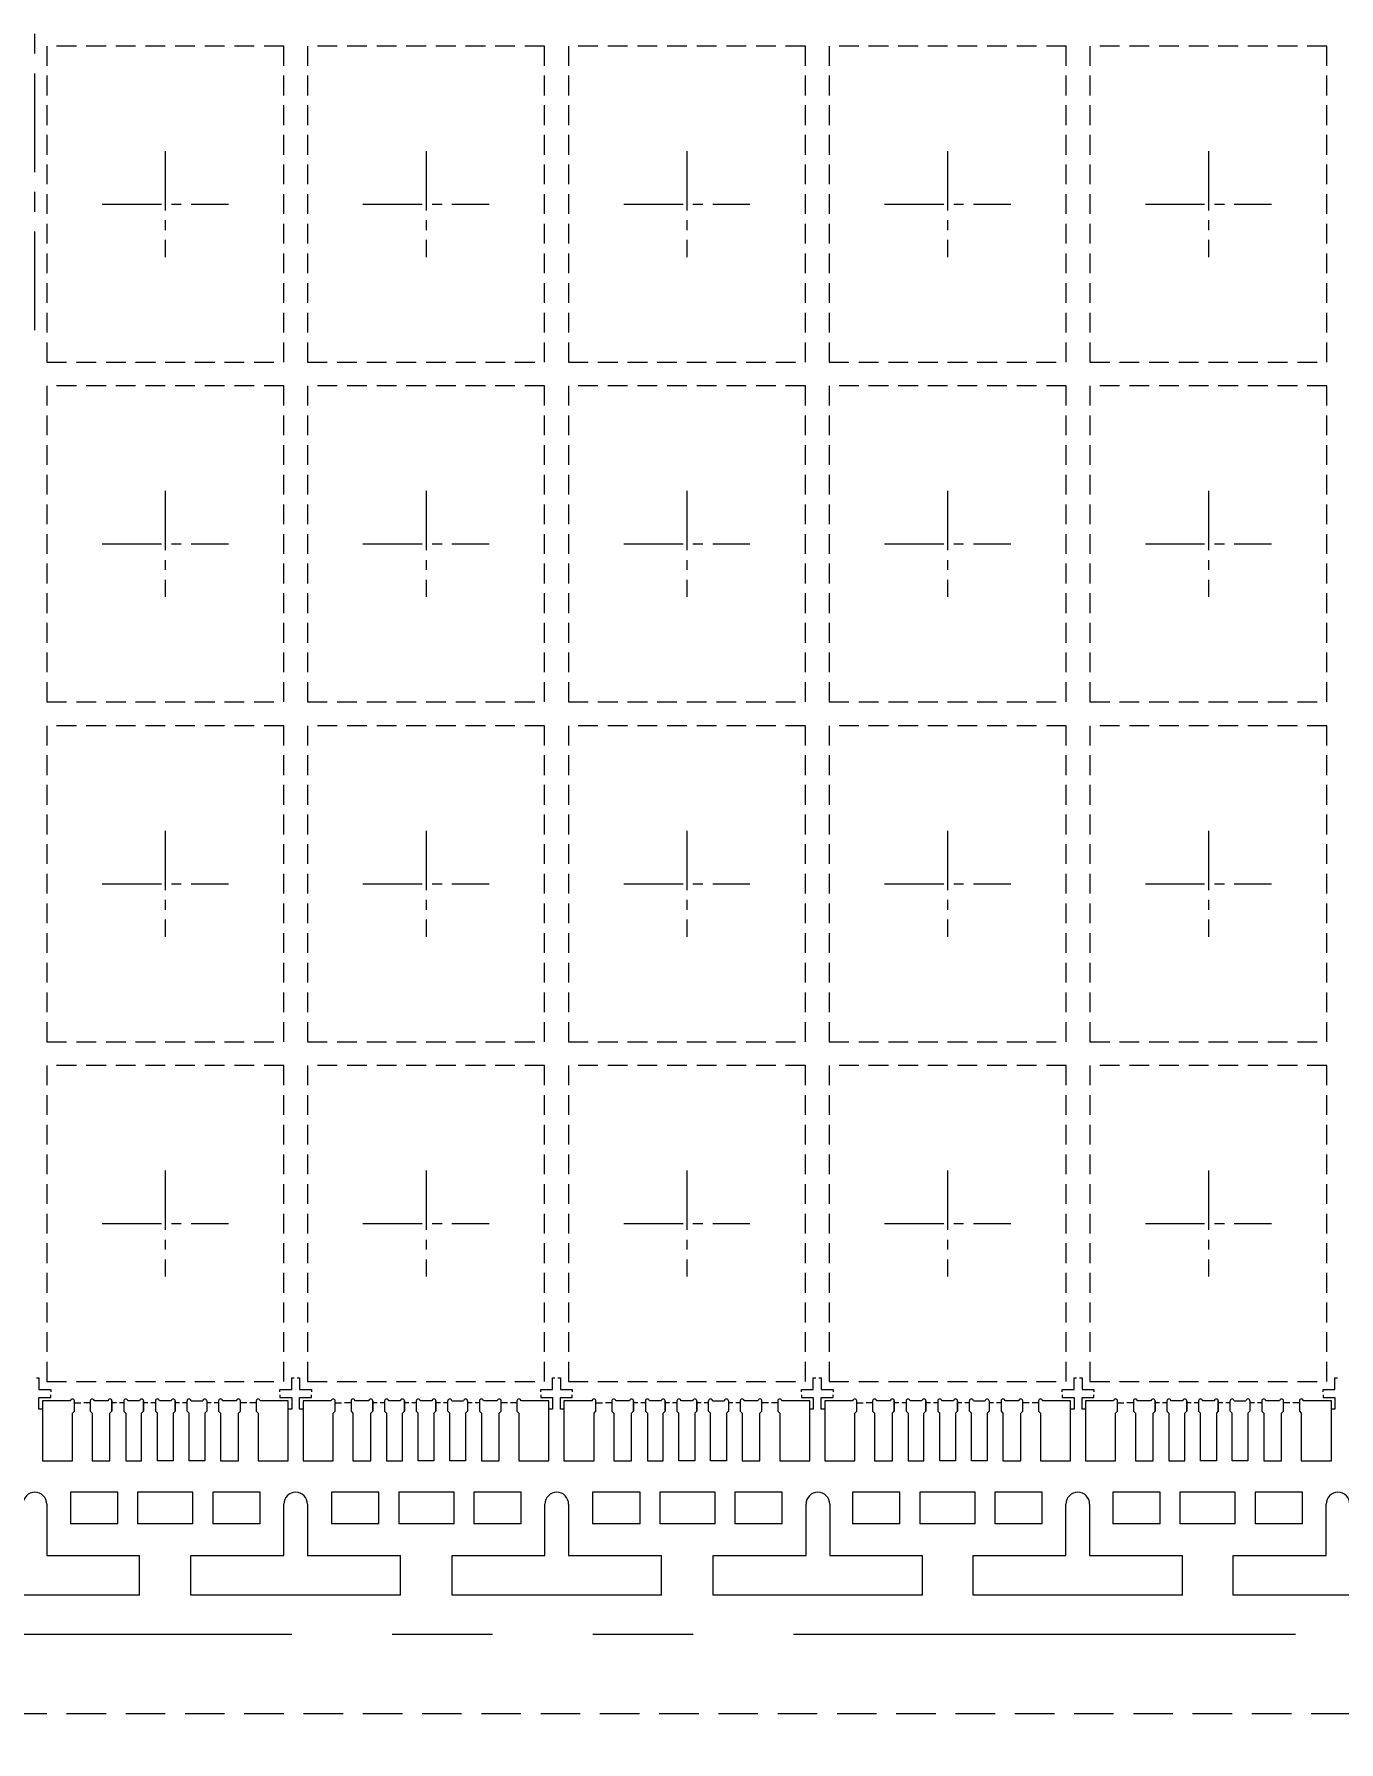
# Model space of a CAD drawing. Extents: x 1532 to 1650, y 120 to 288.
# Drawn here: x 1589 to 1605.51, y 205.94 to 227.55 of the extents above; entities that cross this region are included whole.
import ezdxf

# ---------------------------------------------------------------- set-up
doc = ezdxf.new("R2010")
doc.units = 0
doc.header["$MEASUREMENT"] = 0
for name, pattern in [('CENTER', [2, 1.25, -0.25, 0.25, -0.25]), ('CENTER2', [1.125, 0.75, -0.125, 0.125, -0.125]), ('DASHED', [0.75, 0.5, -0.25]), ('HIDDEN', [0.375, 0.25, -0.125]), ('PHANTOM2', [31.75, 15.875, -3.175, 3.175, -3.175, 3.175, -3.175])]:
    doc.linetypes.add(name, pattern=pattern)
for name, color, linetype in [('1D', 4, 'Continuous'), ('LFBOTTOM', 4, 'Continuous'), ('LFTOP', 7, 'Continuous'), ('中心线', 1, 'CENTER2'), ('标注', 4, 'Continuous')]:
    doc.layers.add(name, color=color, linetype=linetype)
doc.layers.add('PKG', color=2, linetype='CENTER', lineweight=35)
doc.styles.add('SIMPLEX', font='SIMPLEX')
doc.dimstyles.new('2-0', dxfattribs={"dimtxt": 0.08, "dimasz": 0.12, "dimexe": 0.05, "dimexo": 0.025, "dimgap": 0.025, "dimtad": 0, "dimdec": 3, "dimzin": 1, "dimdsep": 46, "dimtxsty": 'SIMPLEX', "dimcen": 0.05, "dimadec": 0, "dimazin": 0, "dimtfac": 1, "dimtdec": 3, "dimtmove": 0, "dimatfit": 3, "dimfxl": 1, "dimarcsym": 0})

# ---------------------------------------------------------------- blocks, each defined once
blk = doc.blocks.new('*D17')
at = {"layer": 'Defpoints', "color": 0, "transparency": 16777216}
for p in [(1074.872, -518.035), (1032.654, -530.935), (1049.323, -530.935)]:
    blk.add_point(p, dxfattribs=at)
at = {"layer": '标注', "color": 0, "lineweight": -2, "transparency": 16777216}
for p, q in [((1033.654, -530.935), (1032.654, -530.935)), ((1034.654, -530.935), (1033.654, -530.935)), ((1049.173, -530.935), (1034.654, -530.935))]:
    blk.add_line(p, q, dxfattribs=at)
at = {"layer": '标注', "color": 0, "lineweight": 0, "transparency": 16777216, "insert": (1028.933, -530.935), "char_height": 1.5, "attachment_point": 5, "style": 'SIMPLEX'}
blk.add_mtext('12.900', dxfattribs=at)
blk = doc.blocks.new('*D18')
at = {"layer": 'Defpoints', "color": 0, "transparency": 16777216}
for p in [(1074.872, -518.035), (1032.654, -535.235), (1049.323, -535.235)]:
    blk.add_point(p, dxfattribs=at)
at = {"layer": '标注', "color": 0, "lineweight": -2, "transparency": 16777216}
for p, q in [((1033.654, -535.235), (1032.654, -535.235)), ((1034.654, -535.235), (1033.654, -535.235)), ((1049.173, -535.235), (1034.654, -535.235))]:
    blk.add_line(p, q, dxfattribs=at)
at = {"layer": '标注', "color": 0, "lineweight": 0, "transparency": 16777216, "insert": (1028.933, -535.235), "char_height": 1.5, "attachment_point": 5, "style": 'SIMPLEX'}
blk.add_mtext('17.200', dxfattribs=at)
blk = doc.blocks.new('*D19')
at = {"layer": 'Defpoints', "color": 0, "transparency": 16777216}
for p in [(1074.872, -518.035), (1032.654, -539.535), (1049.602, -539.535)]:
    blk.add_point(p, dxfattribs=at)
at = {"layer": '标注', "color": 0, "lineweight": -2, "transparency": 16777216}
for p, q in [((1033.654, -539.535), (1032.654, -539.535)), ((1034.654, -539.535), (1033.654, -539.535)), ((1049.452, -539.535), (1034.654, -539.535))]:
    blk.add_line(p, q, dxfattribs=at)
at = {"layer": '标注', "color": 0, "lineweight": 0, "transparency": 16777216, "insert": (1028.933, -539.535), "char_height": 1.5, "attachment_point": 5, "style": 'SIMPLEX'}
blk.add_mtext('21.500', dxfattribs=at)
blk = doc.blocks.new('*D20')
at = {"layer": 'Defpoints', "color": 0, "transparency": 16777216}
for p in [(1074.872, -518.035), (1032.654, -543.835), (1049.602, -543.835)]:
    blk.add_point(p, dxfattribs=at)
at = {"layer": '标注', "color": 0, "lineweight": -2, "transparency": 16777216}
for p, q in [((1033.654, -543.835), (1032.654, -543.835)), ((1034.654, -543.835), (1033.654, -543.835)), ((1048.602, -543.835), (1034.654, -543.835))]:
    blk.add_line(p, q, dxfattribs=at)
at = {"layer": '标注', "color": 0, "lineweight": 0, "transparency": 16777216, "insert": (1028.44, -543.835), "char_height": 1.5, "attachment_point": 5, "style": 'SIMPLEX'}
blk.add_mtext('25.800', dxfattribs=at)
blk = doc.blocks.new('*D22')
at = {"layer": 'Defpoints', "color": 0, "transparency": 16777216}
for p in [(1074.872, -518.035), (1107.722, -552.052), (1108.534, -556.869)]:
    blk.add_point(p, dxfattribs=at)
at = {"layer": '标注', "color": 0, "lineweight": -2, "transparency": 16777216}
for p, q in [((1107.722, -552.552), (1107.722, -554.869)), ((1107.722, -554.869), (1108.534, -555.869)), ((1108.534, -555.869), (1108.534, -556.869))]:
    blk.add_line(p, q, dxfattribs=at)
at = {"layer": '标注', "color": 0, "lineweight": 0, "transparency": 16777216, "insert": (1108.534, -561.083), "char_height": 1.5, "attachment_point": 5, "rotation": 90, "style": 'SIMPLEX'}
blk.add_mtext('32.850', dxfattribs=at)
blk = doc.blocks.new('*D23')
at = {"layer": 'Defpoints', "color": 0, "transparency": 16777216}
for p in [(1074.872, -518.035), (1105.822, -552.052), (1106.907, -556.982)]:
    blk.add_point(p, dxfattribs=at)
at = {"layer": '标注', "color": 0, "lineweight": -2, "transparency": 16777216}
for p, q in [((1105.822, -552.552), (1105.822, -554.982)), ((1105.822, -554.982), (1106.907, -555.982)), ((1106.907, -555.982), (1106.907, -556.982))]:
    blk.add_line(p, q, dxfattribs=at)
at = {"layer": '标注', "color": 0, "lineweight": 0, "transparency": 16777216, "insert": (1106.907, -561.197), "char_height": 1.5, "attachment_point": 5, "rotation": 90, "style": 'SIMPLEX'}
blk.add_mtext('30.950', dxfattribs=at)
blk = doc.blocks.new('*D24')
at = {"layer": 'Defpoints', "color": 0, "transparency": 16777216}
for p in [(1074.872, -518.035), (1105.422, -552.052), (1104.913, -557.008)]:
    blk.add_point(p, dxfattribs=at)
at = {"layer": '标注', "color": 0, "lineweight": -2, "transparency": 16777216}
for p, q in [((1105.422, -552.552), (1105.422, -555.008)), ((1105.422, -555.008), (1104.913, -556.008)), ((1104.913, -556.008), (1104.913, -557.008))]:
    blk.add_line(p, q, dxfattribs=at)
at = {"layer": '标注', "color": 0, "lineweight": 0, "transparency": 16777216, "insert": (1104.913, -561.222), "char_height": 1.5, "attachment_point": 5, "rotation": 90, "style": 'SIMPLEX'}
blk.add_mtext('30.550', dxfattribs=at)
blk = doc.blocks.new('*D33')
at = {"layer": 'Defpoints', "color": 0, "transparency": 16777216}
for p in [(1074.872, -518.035), (1074.872, -551.65), (1124.196, -551.659)]:
    blk.add_point(p, dxfattribs=at)
at = {"layer": '标注', "color": 0, "lineweight": -2, "transparency": 16777216}
for p, q in [((1075.022, -551.65), (1122.196, -551.65)), ((1122.196, -551.65), (1123.196, -551.659)), ((1123.196, -551.659), (1124.196, -551.659))]:
    blk.add_line(p, q, dxfattribs=at)
at = {"layer": '标注', "color": 0, "lineweight": 0, "transparency": 16777216, "insert": (1127.918, -551.659), "char_height": 1.5, "attachment_point": 5, "style": 'SIMPLEX'}
blk.add_mtext('33.615', dxfattribs=at)

msp = doc.modelspace()

# ---------------------------------------------------------------- linework, layer by layer
at = {"lineweight": 0}
for p, q in [((1589.158, 208.9459), (1589.158, 208.2959)), ((1592.158, 208.2959), (1592.158, 208.9459)), ((1592.458, 208.9459), (1592.458, 208.2959)), ((1595.4613, 208.2959), (1595.4613, 208.9459)), ((1595.7613, 208.9459), (1595.7613, 208.2959)), ((1598.7656, 208.2959), (1598.7656, 208.9459)), ((1599.0656, 208.9459), (1599.0656, 208.2959)), ((1602.0544, 208.2959), (1602.0544, 208.9459)), ((1602.3544, 208.9459), (1602.3544, 208.2959)), ((1605.3471, 208.2959), (1605.3471, 208.9459)), ((1590.058, 208.6959), (1589.458, 208.6959)), ((1591.008, 208.6959), (1590.308, 208.6959)), ((1591.858, 208.6959), (1591.258, 208.6959)), ((1593.3613, 208.6959), (1592.7613, 208.6959)), ((1594.3113, 208.6959), (1593.6113, 208.6959)), ((1595.1613, 208.6959), (1594.5613, 208.6959)), ((1596.6656, 208.6959), (1596.0656, 208.6959)), ((1597.6156, 208.6959), (1596.9156, 208.6959)), ((1598.4656, 208.6959), (1597.8656, 208.6959)), ((1599.9544, 208.6959), (1599.3544, 208.6959)), ((1600.9044, 208.6959), (1600.2044, 208.6959)), ((1601.7544, 208.6959), (1601.1544, 208.6959)), ((1603.2471, 208.6959), (1602.6471, 208.6959)), ((1604.1971, 208.6959), (1603.4971, 208.6959)), ((1605.0471, 208.6959), (1604.4471, 208.6959)), ((1589.158, 208.2959), (1590.333, 208.2959)), ((1590.333, 207.7959), (1590.333, 208.2959)), ((1590.983, 207.7959), (1590.983, 208.2959)), ((1590.983, 208.2959), (1592.158, 208.2959)), ((1592.458, 208.2959), (1593.633, 208.2959)), ((1593.633, 207.7959), (1593.633, 208.2959)), ((1594.2863, 207.7959), (1594.2863, 208.2959)), ((1594.2863, 208.2959), (1595.4613, 208.2959)), ((1595.7613, 208.2959), (1596.9363, 208.2959)), ((1596.9363, 207.7959), (1596.9363, 208.2959)), ((1597.5906, 207.7959), (1597.5906, 208.2959)), ((1597.5906, 208.2959), (1598.7656, 208.2959)), ((1599.0656, 208.2959), (1600.2406, 208.2959)), ((1600.2406, 207.7959), (1600.2406, 208.2959)), ((1600.8794, 207.7959), (1600.8794, 208.2959)), ((1600.8794, 208.2959), (1602.0544, 208.2959)), ((1602.3544, 208.2959), (1603.5294, 208.2959)), ((1603.5294, 207.7959), (1603.5294, 208.2959)), ((1604.1721, 207.7959), (1604.1721, 208.2959)), ((1604.1721, 208.2959), (1605.3471, 208.2959)), ((1590.333, 207.7959), (1587.683, 207.7959)), ((1593.633, 207.7959), (1590.983, 207.7959)), ((1596.9363, 207.7959), (1594.2863, 207.7959)), ((1600.2406, 207.7959), (1597.5906, 207.7959)), ((1603.5294, 207.7959), (1600.8794, 207.7959)), ((1606.8221, 207.7959), (1604.1721, 207.7959))]:
    msp.add_line(p, q, dxfattribs=at)
for points in [[(1590.058, 208.6959), (1590.058, 209.0959), (1589.458, 209.0959), (1589.458, 208.6959)], [(1591.008, 208.6959), (1591.008, 209.0959), (1590.308, 209.0959), (1590.308, 208.6959)], [(1591.858, 208.6959), (1591.858, 209.0959), (1591.258, 209.0959), (1591.258, 208.6959)], [(1593.3613, 208.6959), (1593.3613, 209.0959), (1592.7613, 209.0959), (1592.7613, 208.6959)], [(1594.3113, 208.6959), (1594.3113, 209.0959), (1593.6113, 209.0959), (1593.6113, 208.6959)], [(1595.1613, 208.6959), (1595.1613, 209.0959), (1594.5613, 209.0959), (1594.5613, 208.6959)], [(1596.6656, 208.6959), (1596.6656, 209.0959), (1596.0656, 209.0959), (1596.0656, 208.6959)], [(1597.6156, 208.6959), (1597.6156, 209.0959), (1596.9156, 209.0959), (1596.9156, 208.6959)], [(1598.4656, 208.6959), (1598.4656, 209.0959), (1597.8656, 209.0959), (1597.8656, 208.6959)], [(1599.9544, 208.6959), (1599.9544, 209.0959), (1599.3544, 209.0959), (1599.3544, 208.6959)], [(1600.9044, 208.6959), (1600.9044, 209.0959), (1600.2044, 209.0959), (1600.2044, 208.6959)], [(1601.7544, 208.6959), (1601.7544, 209.0959), (1601.1544, 209.0959), (1601.1544, 208.6959)], [(1603.2471, 208.6959), (1603.2471, 209.0959), (1602.6471, 209.0959), (1602.6471, 208.6959)], [(1604.1971, 208.6959), (1604.1971, 209.0959), (1603.4971, 209.0959), (1603.4971, 208.6959)], [(1605.0471, 208.6959), (1605.0471, 209.0959), (1604.4471, 209.0959), (1604.4471, 208.6959)]]:
    msp.add_lwpolyline(points, dxfattribs=at)
for centre in [(1589.008, 208.9459), (1592.308, 208.9459), (1595.6113, 208.9459), (1598.9156, 208.9459), (1602.2044, 208.9459), (1605.4971, 208.9459)]:
    msp.add_arc(centre, 0.15, 0, 180, dxfattribs=at)
at = {"layer": '1D', "color": 4, "linetype": 'PHANTOM2', "lineweight": 0, "ltscale": 0.4}
msp.add_line((1617.658, 207.2959), (1560.358, 207.2959), dxfattribs=at)
at = {"layer": '1D', "linetype": 'DASHED', "lineweight": 0}
msp.add_lwpolyline([(1623.9367, 270.2959), (1554.158, 270.2959), (1554.158, 206.2959), (1623.9367, 206.2959)], dxfattribs=at)
at = {"layer": 'LFBOTTOM', "linetype": 'HIDDEN', "lineweight": 0}
for p, q in [((1589.508, 210.2259), (1589.589, 210.2259)), ((1589.708, 210.2259), (1589.627, 210.2259)), ((1592.808, 210.2259), (1592.889, 210.2259)), ((1593.008, 210.2259), (1592.927, 210.2259)), ((1596.108, 210.2259), (1596.189, 210.2259)), ((1596.308, 210.2259), (1596.227, 210.2259)), ((1599.408, 210.2259), (1599.489, 210.2259)), ((1599.608, 210.2259), (1599.527, 210.2259)), ((1602.708, 210.2259), (1602.789, 210.2259)), ((1602.908, 210.2259), (1602.827, 210.2259))]:
    msp.add_line(p, q, dxfattribs=at)
at = {"layer": 'LFBOTTOM', "lineweight": 0}
for points in [[(1589.027, 210.5459), (1589.058, 210.5459), (1589.058, 210.3959), (1589.208, 210.3959), (1589.208, 210.3649)], [(1592.108, 210.3649), (1592.108, 210.3959), (1592.258, 210.3959), (1592.258, 210.5459), (1592.289, 210.5459)], [(1592.327, 210.5459), (1592.358, 210.5459), (1592.358, 210.3959), (1592.508, 210.3959), (1592.508, 210.3649)], [(1595.408, 210.3649), (1595.408, 210.3959), (1595.558, 210.3959), (1595.558, 210.5459), (1595.589, 210.5459)], [(1595.627, 210.5459), (1595.658, 210.5459), (1595.658, 210.3959), (1595.808, 210.3959), (1595.808, 210.3649)], [(1598.708, 210.3649), (1598.708, 210.3959), (1598.858, 210.3959), (1598.858, 210.5459), (1598.889, 210.5459)], [(1598.927, 210.5459), (1598.958, 210.5459), (1598.958, 210.3959), (1599.108, 210.3959), (1599.108, 210.3649)], [(1602.008, 210.3649), (1602.008, 210.3959), (1602.158, 210.3959), (1602.158, 210.5459), (1602.189, 210.5459)], [(1602.227, 210.5459), (1602.258, 210.5459), (1602.258, 210.3959), (1602.408, 210.3959), (1602.408, 210.3649)], [(1605.308, 210.3649), (1605.308, 210.3959), (1605.458, 210.3959), (1605.458, 210.5459), (1605.489, 210.5459)], [(1589.103, 210.1459), (1589.058, 210.1459), (1589.058, 210.2959), (1589.208, 210.2959), (1589.208, 210.3269)], [(1592.108, 210.3269), (1592.108, 210.2959), (1592.258, 210.2959), (1592.258, 210.1459), (1592.213, 210.1459)], [(1592.403, 210.1459), (1592.358, 210.1459), (1592.358, 210.2959), (1592.508, 210.2959), (1592.508, 210.3269)], [(1595.408, 210.3269), (1595.408, 210.2959), (1595.558, 210.2959), (1595.558, 210.1459), (1595.513, 210.1459)], [(1595.703, 210.1459), (1595.658, 210.1459), (1595.658, 210.2959), (1595.808, 210.2959), (1595.808, 210.3269)], [(1598.708, 210.3269), (1598.708, 210.2959), (1598.858, 210.2959), (1598.858, 210.1459), (1598.813, 210.1459)], [(1599.003, 210.1459), (1598.958, 210.1459), (1598.958, 210.2959), (1599.108, 210.2959), (1599.108, 210.3269)], [(1602.008, 210.3269), (1602.008, 210.2959), (1602.158, 210.2959), (1602.158, 210.1459), (1602.113, 210.1459)], [(1602.303, 210.1459), (1602.258, 210.1459), (1602.258, 210.2959), (1602.408, 210.2959), (1602.408, 210.3269)], [(1605.308, 210.3269), (1605.308, 210.2959), (1605.458, 210.2959), (1605.458, 210.1459), (1605.413, 210.1459)]]:
    msp.add_lwpolyline(points, dxfattribs=at)
at = {"layer": 'LFBOTTOM', "linetype": 'ByBlock', "lineweight": 0}
for points in [[(1590.039, 210.2259), (1589.983, 210.2259)], [(1590.133, 210.2259), (1590.077, 210.2259)], [(1590.439, 210.2259), (1590.383, 210.2259)], [(1590.533, 210.2259), (1590.477, 210.2259)], [(1590.839, 210.2259), (1590.783, 210.2259)], [(1590.933, 210.2259), (1590.877, 210.2259)], [(1591.239, 210.2259), (1591.183, 210.2259)], [(1591.333, 210.2259), (1591.277, 210.2259)], [(1591.689, 210.2259), (1591.608, 210.2259)], [(1591.808, 210.2259), (1591.727, 210.2259)], [(1593.339, 210.2259), (1593.283, 210.2259)], [(1593.433, 210.2259), (1593.377, 210.2259)], [(1593.739, 210.2259), (1593.683, 210.2259)], [(1593.833, 210.2259), (1593.777, 210.2259)], [(1594.139, 210.2259), (1594.083, 210.2259)], [(1594.233, 210.2259), (1594.177, 210.2259)], [(1594.539, 210.2259), (1594.483, 210.2259)], [(1594.633, 210.2259), (1594.577, 210.2259)], [(1594.989, 210.2259), (1594.908, 210.2259)], [(1595.108, 210.2259), (1595.027, 210.2259)], [(1596.639, 210.2259), (1596.583, 210.2259)], [(1596.733, 210.2259), (1596.677, 210.2259)], [(1597.039, 210.2259), (1596.983, 210.2259)], [(1597.133, 210.2259), (1597.077, 210.2259)], [(1597.439, 210.2259), (1597.383, 210.2259)], [(1597.533, 210.2259), (1597.477, 210.2259)], [(1597.839, 210.2259), (1597.783, 210.2259)], [(1597.933, 210.2259), (1597.877, 210.2259)], [(1598.289, 210.2259), (1598.208, 210.2259)], [(1598.408, 210.2259), (1598.327, 210.2259)], [(1599.939, 210.2259), (1599.883, 210.2259)], [(1600.033, 210.2259), (1599.977, 210.2259)], [(1600.339, 210.2259), (1600.283, 210.2259)], [(1600.433, 210.2259), (1600.377, 210.2259)], [(1600.739, 210.2259), (1600.683, 210.2259)], [(1600.833, 210.2259), (1600.777, 210.2259)], [(1601.139, 210.2259), (1601.083, 210.2259)], [(1601.233, 210.2259), (1601.177, 210.2259)], [(1601.589, 210.2259), (1601.508, 210.2259)], [(1601.708, 210.2259), (1601.627, 210.2259)], [(1603.239, 210.2259), (1603.183, 210.2259)], [(1603.333, 210.2259), (1603.277, 210.2259)], [(1603.639, 210.2259), (1603.583, 210.2259)], [(1603.733, 210.2259), (1603.677, 210.2259)], [(1604.039, 210.2259), (1603.983, 210.2259)], [(1604.133, 210.2259), (1604.077, 210.2259)], [(1604.439, 210.2259), (1604.383, 210.2259)], [(1604.533, 210.2259), (1604.477, 210.2259)], [(1604.889, 210.2259), (1604.808, 210.2259)], [(1605.008, 210.2259), (1604.927, 210.2259)]]:
    msp.add_lwpolyline(points, dxfattribs=at)
at = {"layer": 'LFTOP', "linetype": 'ByBlock', "lineweight": 0}
for p, q in [((1589.458, 210.2509), (1589.103, 210.2509)), ((1589.103, 210.2509), (1589.103, 209.4959)), ((1589.508, 210.1209), (1589.508, 210.2509)), ((1589.708, 210.2509), (1589.708, 210.1209)), ((1589.933, 210.2509), (1589.758, 210.2509)), ((1589.983, 210.1209), (1589.983, 210.2509)), ((1590.133, 210.2509), (1590.133, 210.1209)), ((1590.333, 210.2509), (1590.183, 210.2509)), ((1590.383, 210.1209), (1590.383, 210.2509)), ((1590.533, 210.2509), (1590.533, 210.1209)), ((1590.733, 210.2509), (1590.583, 210.2509)), ((1590.783, 210.1209), (1590.783, 210.2509)), ((1590.933, 210.1209), (1590.933, 210.2509)), ((1590.983, 210.2509), (1591.133, 210.2509)), ((1591.183, 210.2509), (1591.183, 210.1209)), ((1591.333, 210.2509), (1591.333, 210.1209)), ((1591.558, 210.2509), (1591.383, 210.2509)), ((1591.608, 210.1209), (1591.608, 210.2509)), ((1591.808, 210.2509), (1591.808, 210.1209)), ((1592.213, 210.2509), (1591.858, 210.2509)), ((1592.213, 209.4959), (1592.213, 210.2509)), ((1592.758, 210.2509), (1592.403, 210.2509)), ((1592.403, 210.2509), (1592.403, 209.4959)), ((1592.808, 210.1209), (1592.808, 210.2509)), ((1593.008, 210.2509), (1593.008, 210.1209)), ((1593.233, 210.2509), (1593.058, 210.2509)), ((1593.283, 210.1209), (1593.283, 210.2509)), ((1593.433, 210.2509), (1593.433, 210.1209)), ((1593.633, 210.2509), (1593.483, 210.2509)), ((1593.683, 210.1209), (1593.683, 210.2509)), ((1593.833, 210.2509), (1593.833, 210.1209)), ((1594.033, 210.2509), (1593.883, 210.2509)), ((1594.083, 210.1209), (1594.083, 210.2509)), ((1594.233, 210.1209), (1594.233, 210.2509)), ((1594.283, 210.2509), (1594.433, 210.2509)), ((1594.483, 210.2509), (1594.483, 210.1209)), ((1594.633, 210.2509), (1594.633, 210.1209)), ((1594.858, 210.2509), (1594.683, 210.2509)), ((1594.908, 210.1209), (1594.908, 210.2509)), ((1595.108, 210.2509), (1595.108, 210.1209)), ((1595.513, 210.2509), (1595.158, 210.2509)), ((1595.513, 209.4959), (1595.513, 210.2509)), ((1596.058, 210.2509), (1595.703, 210.2509)), ((1595.703, 210.2509), (1595.703, 209.4959)), ((1596.108, 210.1209), (1596.108, 210.2509)), ((1596.308, 210.2509), (1596.308, 210.1209)), ((1596.533, 210.2509), (1596.358, 210.2509)), ((1596.583, 210.1209), (1596.583, 210.2509)), ((1596.733, 210.2509), (1596.733, 210.1209)), ((1596.933, 210.2509), (1596.783, 210.2509)), ((1596.983, 210.1209), (1596.983, 210.2509)), ((1597.133, 210.2509), (1597.133, 210.1209)), ((1597.333, 210.2509), (1597.183, 210.2509)), ((1597.383, 210.1209), (1597.383, 210.2509)), ((1597.533, 210.1209), (1597.533, 210.2509)), ((1597.583, 210.2509), (1597.733, 210.2509)), ((1597.783, 210.2509), (1597.783, 210.1209)), ((1597.933, 210.2509), (1597.933, 210.1209)), ((1598.158, 210.2509), (1597.983, 210.2509)), ((1598.208, 210.1209), (1598.208, 210.2509)), ((1598.408, 210.2509), (1598.408, 210.1209)), ((1598.813, 210.2509), (1598.458, 210.2509)), ((1598.813, 209.4959), (1598.813, 210.2509)), ((1599.358, 210.2509), (1599.003, 210.2509)), ((1599.003, 210.2509), (1599.003, 209.4959)), ((1599.408, 210.1209), (1599.408, 210.2509)), ((1599.608, 210.2509), (1599.608, 210.1209)), ((1599.833, 210.2509), (1599.658, 210.2509)), ((1599.883, 210.1209), (1599.883, 210.2509)), ((1600.033, 210.2509), (1600.033, 210.1209)), ((1600.233, 210.2509), (1600.083, 210.2509)), ((1600.283, 210.1209), (1600.283, 210.2509)), ((1600.433, 210.2509), (1600.433, 210.1209)), ((1600.633, 210.2509), (1600.483, 210.2509)), ((1600.683, 210.1209), (1600.683, 210.2509)), ((1600.833, 210.1209), (1600.833, 210.2509)), ((1600.883, 210.2509), (1601.033, 210.2509)), ((1601.083, 210.2509), (1601.083, 210.1209)), ((1601.233, 210.2509), (1601.233, 210.1209)), ((1601.458, 210.2509), (1601.283, 210.2509)), ((1601.508, 210.1209), (1601.508, 210.2509)), ((1601.708, 210.2509), (1601.708, 210.1209)), ((1602.113, 210.2509), (1601.758, 210.2509)), ((1602.113, 209.4959), (1602.113, 210.2509)), ((1602.658, 210.2509), (1602.303, 210.2509)), ((1602.303, 210.2509), (1602.303, 209.4959)), ((1602.708, 210.1209), (1602.708, 210.2509)), ((1602.908, 210.2509), (1602.908, 210.1209)), ((1603.133, 210.2509), (1602.958, 210.2509)), ((1603.183, 210.1209), (1603.183, 210.2509)), ((1603.333, 210.2509), (1603.333, 210.1209)), ((1603.533, 210.2509), (1603.383, 210.2509)), ((1603.583, 210.1209), (1603.583, 210.2509)), ((1603.733, 210.2509), (1603.733, 210.1209)), ((1603.933, 210.2509), (1603.783, 210.2509)), ((1603.983, 210.1209), (1603.983, 210.2509)), ((1604.133, 210.1209), (1604.133, 210.2509)), ((1604.183, 210.2509), (1604.333, 210.2509)), ((1604.383, 210.2509), (1604.383, 210.1209)), ((1604.533, 210.2509), (1604.533, 210.1209)), ((1604.758, 210.2509), (1604.583, 210.2509)), ((1604.808, 210.1209), (1604.808, 210.2509)), ((1605.008, 210.2509), (1605.008, 210.1209)), ((1605.413, 210.2509), (1605.058, 210.2509)), ((1605.413, 209.4959), (1605.413, 210.2509)), ((1589.483, 210.0959), (1589.508, 210.1209)), ((1589.483, 209.4959), (1589.483, 210.0959)), ((1589.708, 210.1209), (1589.733, 210.0959)), ((1589.733, 210.0959), (1589.733, 209.4959)), ((1589.958, 210.0959), (1589.983, 210.1209)), ((1589.958, 209.4959), (1589.958, 210.0959)), ((1590.133, 210.1209), (1590.158, 210.0959)), ((1590.158, 210.0959), (1590.158, 209.4959)), ((1590.358, 210.0959), (1590.383, 210.1209)), ((1590.358, 209.4959), (1590.358, 210.0959)), ((1590.558, 210.0959), (1590.533, 210.1209)), ((1590.558, 209.4959), (1590.558, 210.0959)), ((1590.783, 210.1209), (1590.758, 210.0959)), ((1590.758, 210.0959), (1590.758, 209.4959)), ((1590.958, 210.0959), (1590.933, 210.1209)), ((1590.958, 209.4959), (1590.958, 210.0959)), ((1591.183, 210.1209), (1591.158, 210.0959)), ((1591.158, 210.0959), (1591.158, 209.4959)), ((1591.333, 210.1209), (1591.358, 210.0959)), ((1591.358, 210.0959), (1591.358, 209.4959)), ((1591.583, 210.0959), (1591.608, 210.1209)), ((1591.583, 209.4959), (1591.583, 210.0959)), ((1591.808, 210.1209), (1591.833, 210.0959)), ((1591.833, 210.0959), (1591.833, 209.4959)), ((1592.783, 210.0959), (1592.808, 210.1209)), ((1592.783, 209.4959), (1592.783, 210.0959)), ((1593.008, 210.1209), (1593.033, 210.0959)), ((1593.033, 210.0959), (1593.033, 209.4959)), ((1593.258, 210.0959), (1593.283, 210.1209)), ((1593.258, 209.4959), (1593.258, 210.0959)), ((1593.433, 210.1209), (1593.458, 210.0959)), ((1593.458, 210.0959), (1593.458, 209.4959)), ((1593.658, 210.0959), (1593.683, 210.1209)), ((1593.658, 209.4959), (1593.658, 210.0959)), ((1593.858, 210.0959), (1593.833, 210.1209)), ((1593.858, 209.4959), (1593.858, 210.0959)), ((1594.083, 210.1209), (1594.058, 210.0959)), ((1594.058, 210.0959), (1594.058, 209.4959)), ((1594.258, 210.0959), (1594.233, 210.1209)), ((1594.258, 209.4959), (1594.258, 210.0959)), ((1594.483, 210.1209), (1594.458, 210.0959)), ((1594.458, 210.0959), (1594.458, 209.4959)), ((1594.633, 210.1209), (1594.658, 210.0959)), ((1594.658, 210.0959), (1594.658, 209.4959)), ((1594.883, 210.0959), (1594.908, 210.1209)), ((1594.883, 209.4959), (1594.883, 210.0959)), ((1595.108, 210.1209), (1595.133, 210.0959)), ((1595.133, 210.0959), (1595.133, 209.4959)), ((1596.083, 210.0959), (1596.108, 210.1209)), ((1596.083, 209.4959), (1596.083, 210.0959)), ((1596.308, 210.1209), (1596.333, 210.0959)), ((1596.333, 210.0959), (1596.333, 209.4959)), ((1596.558, 210.0959), (1596.583, 210.1209)), ((1596.558, 209.4959), (1596.558, 210.0959)), ((1596.733, 210.1209), (1596.758, 210.0959)), ((1596.758, 210.0959), (1596.758, 209.4959)), ((1596.958, 210.0959), (1596.983, 210.1209)), ((1596.958, 209.4959), (1596.958, 210.0959)), ((1597.158, 210.0959), (1597.133, 210.1209)), ((1597.158, 209.4959), (1597.158, 210.0959)), ((1597.383, 210.1209), (1597.358, 210.0959)), ((1597.358, 210.0959), (1597.358, 209.4959)), ((1597.558, 210.0959), (1597.533, 210.1209)), ((1597.558, 209.4959), (1597.558, 210.0959)), ((1597.783, 210.1209), (1597.758, 210.0959)), ((1597.758, 210.0959), (1597.758, 209.4959)), ((1597.933, 210.1209), (1597.958, 210.0959)), ((1597.958, 210.0959), (1597.958, 209.4959)), ((1598.183, 210.0959), (1598.208, 210.1209)), ((1598.183, 209.4959), (1598.183, 210.0959)), ((1598.408, 210.1209), (1598.433, 210.0959)), ((1598.433, 210.0959), (1598.433, 209.4959)), ((1599.383, 210.0959), (1599.408, 210.1209)), ((1599.383, 209.4959), (1599.383, 210.0959)), ((1599.608, 210.1209), (1599.633, 210.0959)), ((1599.633, 210.0959), (1599.633, 209.4959)), ((1599.858, 210.0959), (1599.883, 210.1209)), ((1599.858, 209.4959), (1599.858, 210.0959)), ((1600.033, 210.1209), (1600.058, 210.0959)), ((1600.058, 210.0959), (1600.058, 209.4959)), ((1600.258, 210.0959), (1600.283, 210.1209)), ((1600.258, 209.4959), (1600.258, 210.0959)), ((1600.458, 210.0959), (1600.433, 210.1209)), ((1600.458, 209.4959), (1600.458, 210.0959)), ((1600.683, 210.1209), (1600.658, 210.0959)), ((1600.658, 210.0959), (1600.658, 209.4959)), ((1600.858, 210.0959), (1600.833, 210.1209)), ((1600.858, 209.4959), (1600.858, 210.0959)), ((1601.083, 210.1209), (1601.058, 210.0959)), ((1601.058, 210.0959), (1601.058, 209.4959)), ((1601.233, 210.1209), (1601.258, 210.0959)), ((1601.258, 210.0959), (1601.258, 209.4959)), ((1601.483, 210.0959), (1601.508, 210.1209)), ((1601.483, 209.4959), (1601.483, 210.0959)), ((1601.708, 210.1209), (1601.733, 210.0959)), ((1601.733, 210.0959), (1601.733, 209.4959)), ((1602.683, 210.0959), (1602.708, 210.1209)), ((1602.683, 209.4959), (1602.683, 210.0959)), ((1602.908, 210.1209), (1602.933, 210.0959)), ((1602.933, 210.0959), (1602.933, 209.4959)), ((1603.158, 210.0959), (1603.183, 210.1209)), ((1603.158, 209.4959), (1603.158, 210.0959)), ((1603.333, 210.1209), (1603.358, 210.0959)), ((1603.358, 210.0959), (1603.358, 209.4959)), ((1603.558, 210.0959), (1603.583, 210.1209)), ((1603.558, 209.4959), (1603.558, 210.0959)), ((1603.758, 210.0959), (1603.733, 210.1209)), ((1603.758, 209.4959), (1603.758, 210.0959)), ((1603.983, 210.1209), (1603.958, 210.0959)), ((1603.958, 210.0959), (1603.958, 209.4959)), ((1604.158, 210.0959), (1604.133, 210.1209)), ((1604.158, 209.4959), (1604.158, 210.0959)), ((1604.383, 210.1209), (1604.358, 210.0959)), ((1604.358, 210.0959), (1604.358, 209.4959)), ((1604.533, 210.1209), (1604.558, 210.0959)), ((1604.558, 210.0959), (1604.558, 209.4959)), ((1604.783, 210.0959), (1604.808, 210.1209)), ((1604.783, 209.4959), (1604.783, 210.0959)), ((1605.008, 210.1209), (1605.033, 210.0959)), ((1605.033, 210.0959), (1605.033, 209.4959)), ((1589.103, 209.4959), (1589.483, 209.4959)), ((1589.733, 209.4959), (1589.958, 209.4959)), ((1590.158, 209.4959), (1590.358, 209.4959)), ((1590.758, 209.4959), (1590.558, 209.4959)), ((1591.158, 209.4959), (1590.958, 209.4959)), ((1591.358, 209.4959), (1591.583, 209.4959)), ((1591.833, 209.4959), (1592.213, 209.4959)), ((1592.403, 209.4959), (1592.783, 209.4959)), ((1593.033, 209.4959), (1593.258, 209.4959)), ((1593.458, 209.4959), (1593.658, 209.4959)), ((1594.058, 209.4959), (1593.858, 209.4959)), ((1594.458, 209.4959), (1594.258, 209.4959)), ((1594.658, 209.4959), (1594.883, 209.4959)), ((1595.133, 209.4959), (1595.513, 209.4959)), ((1595.703, 209.4959), (1596.083, 209.4959)), ((1596.333, 209.4959), (1596.558, 209.4959)), ((1596.758, 209.4959), (1596.958, 209.4959)), ((1597.358, 209.4959), (1597.158, 209.4959)), ((1597.758, 209.4959), (1597.558, 209.4959)), ((1597.958, 209.4959), (1598.183, 209.4959)), ((1598.433, 209.4959), (1598.813, 209.4959)), ((1599.003, 209.4959), (1599.383, 209.4959)), ((1599.633, 209.4959), (1599.858, 209.4959)), ((1600.058, 209.4959), (1600.258, 209.4959)), ((1600.658, 209.4959), (1600.458, 209.4959)), ((1601.058, 209.4959), (1600.858, 209.4959)), ((1601.258, 209.4959), (1601.483, 209.4959)), ((1601.733, 209.4959), (1602.113, 209.4959)), ((1602.303, 209.4959), (1602.683, 209.4959)), ((1602.933, 209.4959), (1603.158, 209.4959)), ((1603.358, 209.4959), (1603.558, 209.4959)), ((1603.958, 209.4959), (1603.758, 209.4959)), ((1604.358, 209.4959), (1604.158, 209.4959)), ((1604.558, 209.4959), (1604.783, 209.4959)), ((1605.033, 209.4959), (1605.413, 209.4959))]:
    msp.add_line(p, q, dxfattribs=at)
at = {"layer": 'LFTOP', "linetype": 'Continuous', "lineweight": 0}
for p, q in [((1589.983, 210.2509), (1589.983, 210.1209)), ((1590.383, 210.2509), (1590.383, 210.1209)), ((1590.533, 210.2509), (1590.533, 210.1209)), ((1590.783, 210.2509), (1590.783, 210.1209)), ((1593.283, 210.2509), (1593.283, 210.1209)), ((1593.683, 210.2509), (1593.683, 210.1209)), ((1593.833, 210.2509), (1593.833, 210.1209)), ((1594.083, 210.2509), (1594.083, 210.1209)), ((1596.583, 210.2509), (1596.583, 210.1209)), ((1596.983, 210.2509), (1596.983, 210.1209)), ((1597.133, 210.2509), (1597.133, 210.1209)), ((1597.383, 210.2509), (1597.383, 210.1209)), ((1599.883, 210.2509), (1599.883, 210.1209)), ((1600.283, 210.2509), (1600.283, 210.1209)), ((1600.433, 210.2509), (1600.433, 210.1209)), ((1600.683, 210.2509), (1600.683, 210.1209)), ((1603.183, 210.2509), (1603.183, 210.1209)), ((1603.583, 210.2509), (1603.583, 210.1209)), ((1603.733, 210.2509), (1603.733, 210.1209)), ((1603.983, 210.2509), (1603.983, 210.1209))]:
    msp.add_line(p, q, dxfattribs=at)
at = {"layer": 'LFTOP', "linetype": 'ByBlock', "lineweight": 0}
for centre in [(1589.483, 210.2509), (1589.733, 210.2509), (1589.958, 210.2509), (1590.158, 210.2509), (1590.358, 210.2509), (1590.558, 210.2509), (1590.758, 210.2509), (1590.958, 210.2509), (1591.158, 210.2509), (1591.358, 210.2509), (1591.583, 210.2509), (1591.833, 210.2509), (1592.783, 210.2509), (1593.033, 210.2509), (1593.258, 210.2509), (1593.458, 210.2509), (1593.658, 210.2509), (1593.858, 210.2509), (1594.058, 210.2509), (1594.258, 210.2509), (1594.458, 210.2509), (1594.658, 210.2509), (1594.883, 210.2509), (1595.133, 210.2509), (1596.083, 210.2509), (1596.333, 210.2509), (1596.558, 210.2509), (1596.758, 210.2509), (1596.958, 210.2509), (1597.158, 210.2509), (1597.358, 210.2509), (1597.558, 210.2509), (1597.758, 210.2509), (1597.958, 210.2509), (1598.183, 210.2509), (1598.433, 210.2509), (1599.383, 210.2509), (1599.633, 210.2509), (1599.858, 210.2509), (1600.058, 210.2509), (1600.258, 210.2509), (1600.458, 210.2509), (1600.658, 210.2509), (1600.858, 210.2509), (1601.058, 210.2509), (1601.258, 210.2509), (1601.483, 210.2509), (1601.733, 210.2509), (1602.683, 210.2509), (1602.933, 210.2509), (1603.158, 210.2509), (1603.358, 210.2509), (1603.558, 210.2509), (1603.758, 210.2509), (1603.958, 210.2509), (1604.158, 210.2509), (1604.358, 210.2509), (1604.558, 210.2509), (1604.783, 210.2509), (1605.033, 210.2509)]:
    msp.add_arc(centre, 0.025, 0, 180, dxfattribs=at)
at = {"layer": 'PKG', "linetype": 'CENTER', "lineweight": 0}
msp.add_line((1589.008, 223.7992), (1589.008, 252.7926), dxfattribs=at)
at = {"layer": 'PKG', "linetype": 'HIDDEN', "lineweight": 0}
for points in [[(1589.158, 223.3959), (1592.158, 223.3959), (1592.158, 227.3959), (1589.158, 227.3959)], [(1592.458, 223.3959), (1595.458, 223.3959), (1595.458, 227.3959), (1592.458, 227.3959)], [(1595.758, 223.3959), (1598.758, 223.3959), (1598.758, 227.3959), (1595.758, 227.3959)], [(1599.058, 223.3959), (1602.058, 223.3959), (1602.058, 227.3959), (1599.058, 227.3959)], [(1602.358, 223.3959), (1605.358, 223.3959), (1605.358, 227.3959), (1602.358, 227.3959)], [(1589.158, 219.0959), (1592.158, 219.0959), (1592.158, 223.0959), (1589.158, 223.0959)], [(1592.458, 219.0959), (1595.458, 219.0959), (1595.458, 223.0959), (1592.458, 223.0959)], [(1595.758, 219.0959), (1598.758, 219.0959), (1598.758, 223.0959), (1595.758, 223.0959)], [(1599.058, 219.0959), (1602.058, 219.0959), (1602.058, 223.0959), (1599.058, 223.0959)], [(1602.358, 219.0959), (1605.358, 219.0959), (1605.358, 223.0959), (1602.358, 223.0959)], [(1589.158, 214.7959), (1592.158, 214.7959), (1592.158, 218.7959), (1589.158, 218.7959)], [(1592.458, 214.7959), (1595.458, 214.7959), (1595.458, 218.7959), (1592.458, 218.7959)], [(1595.758, 214.7959), (1598.758, 214.7959), (1598.758, 218.7959), (1595.758, 218.7959)], [(1599.058, 214.7959), (1602.058, 214.7959), (1602.058, 218.7959), (1599.058, 218.7959)], [(1602.358, 214.7959), (1605.358, 214.7959), (1605.358, 218.7959), (1602.358, 218.7959)], [(1589.158, 210.4959), (1592.158, 210.4959), (1592.158, 214.4959), (1589.158, 214.4959)], [(1592.458, 210.4959), (1595.458, 210.4959), (1595.458, 214.4959), (1592.458, 214.4959)], [(1595.758, 210.4959), (1598.758, 210.4959), (1598.758, 214.4959), (1595.758, 214.4959)], [(1599.058, 210.4959), (1602.058, 210.4959), (1602.058, 214.4959), (1599.058, 214.4959)], [(1602.358, 210.4959), (1605.358, 210.4959), (1605.358, 214.4959), (1602.358, 214.4959)]]:
    msp.add_lwpolyline(points, close=True, dxfattribs=at)
at = {"layer": '中心线', "linetype": 'CENTER2', "lineweight": 0}
for p, q in [((1590.658, 226.0665), (1590.658, 224.7252)), ((1593.958, 226.0665), (1593.958, 224.7252)), ((1597.258, 226.0665), (1597.258, 224.7252)), ((1600.558, 226.0665), (1600.558, 224.7252)), ((1603.858, 226.0665), (1603.858, 224.7252)), ((1589.8596, 225.3959), (1591.4564, 225.3959)), ((1593.1596, 225.3959), (1594.7564, 225.3959)), ((1596.4596, 225.3959), (1598.0564, 225.3959)), ((1599.7596, 225.3959), (1601.3564, 225.3959)), ((1603.0596, 225.3959), (1604.6564, 225.3959)), ((1590.658, 221.7665), (1590.658, 220.4252)), ((1593.958, 221.7665), (1593.958, 220.4252)), ((1597.258, 221.7665), (1597.258, 220.4252)), ((1600.558, 221.7665), (1600.558, 220.4252)), ((1603.858, 221.7665), (1603.858, 220.4252)), ((1589.8596, 221.0959), (1591.4564, 221.0959)), ((1593.1596, 221.0959), (1594.7564, 221.0959)), ((1596.4596, 221.0959), (1598.0564, 221.0959)), ((1599.7596, 221.0959), (1601.3564, 221.0959)), ((1603.0596, 221.0959), (1604.6564, 221.0959)), ((1590.658, 217.4665), (1590.658, 216.1252)), ((1593.958, 217.4665), (1593.958, 216.1252)), ((1597.258, 217.4665), (1597.258, 216.1252)), ((1600.558, 217.4665), (1600.558, 216.1252)), ((1603.858, 217.4665), (1603.858, 216.1252)), ((1589.8596, 216.7959), (1591.4564, 216.7959)), ((1593.1596, 216.7959), (1594.7564, 216.7959)), ((1596.4596, 216.7959), (1598.0564, 216.7959)), ((1599.7596, 216.7959), (1601.3564, 216.7959)), ((1603.0596, 216.7959), (1604.6564, 216.7959)), ((1590.658, 213.1665), (1590.658, 211.8252)), ((1593.958, 213.1665), (1593.958, 211.8252)), ((1597.258, 213.1665), (1597.258, 211.8252)), ((1600.558, 213.1665), (1600.558, 211.8252)), ((1603.858, 213.1665), (1603.858, 211.8252)), ((1589.8596, 212.4959), (1591.4564, 212.4959)), ((1593.1596, 212.4959), (1594.7564, 212.4959)), ((1596.4596, 212.4959), (1598.0564, 212.4959)), ((1599.7596, 212.4959), (1601.3564, 212.4959)), ((1603.0596, 212.4959), (1604.6564, 212.4959))]:
    msp.add_line(p, q, dxfattribs=at)

# ---------------------------------------------------------------- dimensions: what is measured, and where the dimension line sits
at = {"layer": '标注', "lineweight": 0}
for feature_location, offset, dtype, override, picture, middle in [((1563.7387, 212.4959), (-16.9481, 0.0002), 0, {"dimtxt": 1.5, "dimasz": 0.5, "dimexo": 1, "dimgap": 0.5}, '*D20', (1542.5762, 212.4961)), ((1563.7387, 216.7959), (-16.9481, 0.0002), 0, {"dimtxt": 1.5, "dimasz": 0.5, "dimexo": 0.15, "dimgap": 0.15}, '*D19', (1543.0691, 216.7961)), ((1563.4596, 225.3959), (-16.6691, 0.0002), 0, {"dimtxt": 1.5, "dimasz": 0.5, "dimexo": 0.15, "dimgap": 0.15}, '*D17', (1543.0691, 225.3961)), ((1563.4596, 221.0959), (-16.6691, 0.0002), 0, {"dimtxt": 1.5, "dimasz": 0.5, "dimexo": 0.15, "dimgap": 0.15}, '*D18', (1543.0691, 221.0961)), ((1621.858, 204.2789), (0.8127, -4.8169), 1, {"dimtxt": 1.5, "dimasz": 0.5, "dimexo": 0.5, "dimgap": 0.5}, '*D22', (1622.6707, 195.2478)), ((1619.958, 204.2789), (1.0857, -4.93), 1, {"dimtxt": 1.5, "dimasz": 0.5, "dimexo": 0.5, "dimgap": 0.5}, '*D23', (1621.0437, 195.1346)), ((1619.558, 204.2789), (-0.509, -4.9556), 1, {"dimtxt": 1.5, "dimasz": 0.5, "dimexo": 0.5, "dimgap": 0.5}, '*D24', (1619.049, 195.1091)), ((1589.008, 204.6809), (49.3247, -0.0087), 0, {"dimtxt": 1.5, "dimasz": 0.5, "dimexo": 0.15, "dimgap": 0.15}, '*D33', (1642.0541, 204.6721))]:
    dim = msp.add_ordinate_dim(feature_location=feature_location, offset=offset, dtype=dtype, origin=(1589.008, 238.2959), dimstyle='2-0', override=override, dxfattribs=at)
    dim.commit()
    dim.dimension.update_dxf_attribs({"geometry": picture, "text_midpoint": middle, "insert": (514.1363, 756.3311)})

doc.saveas('drawing.dxf')
